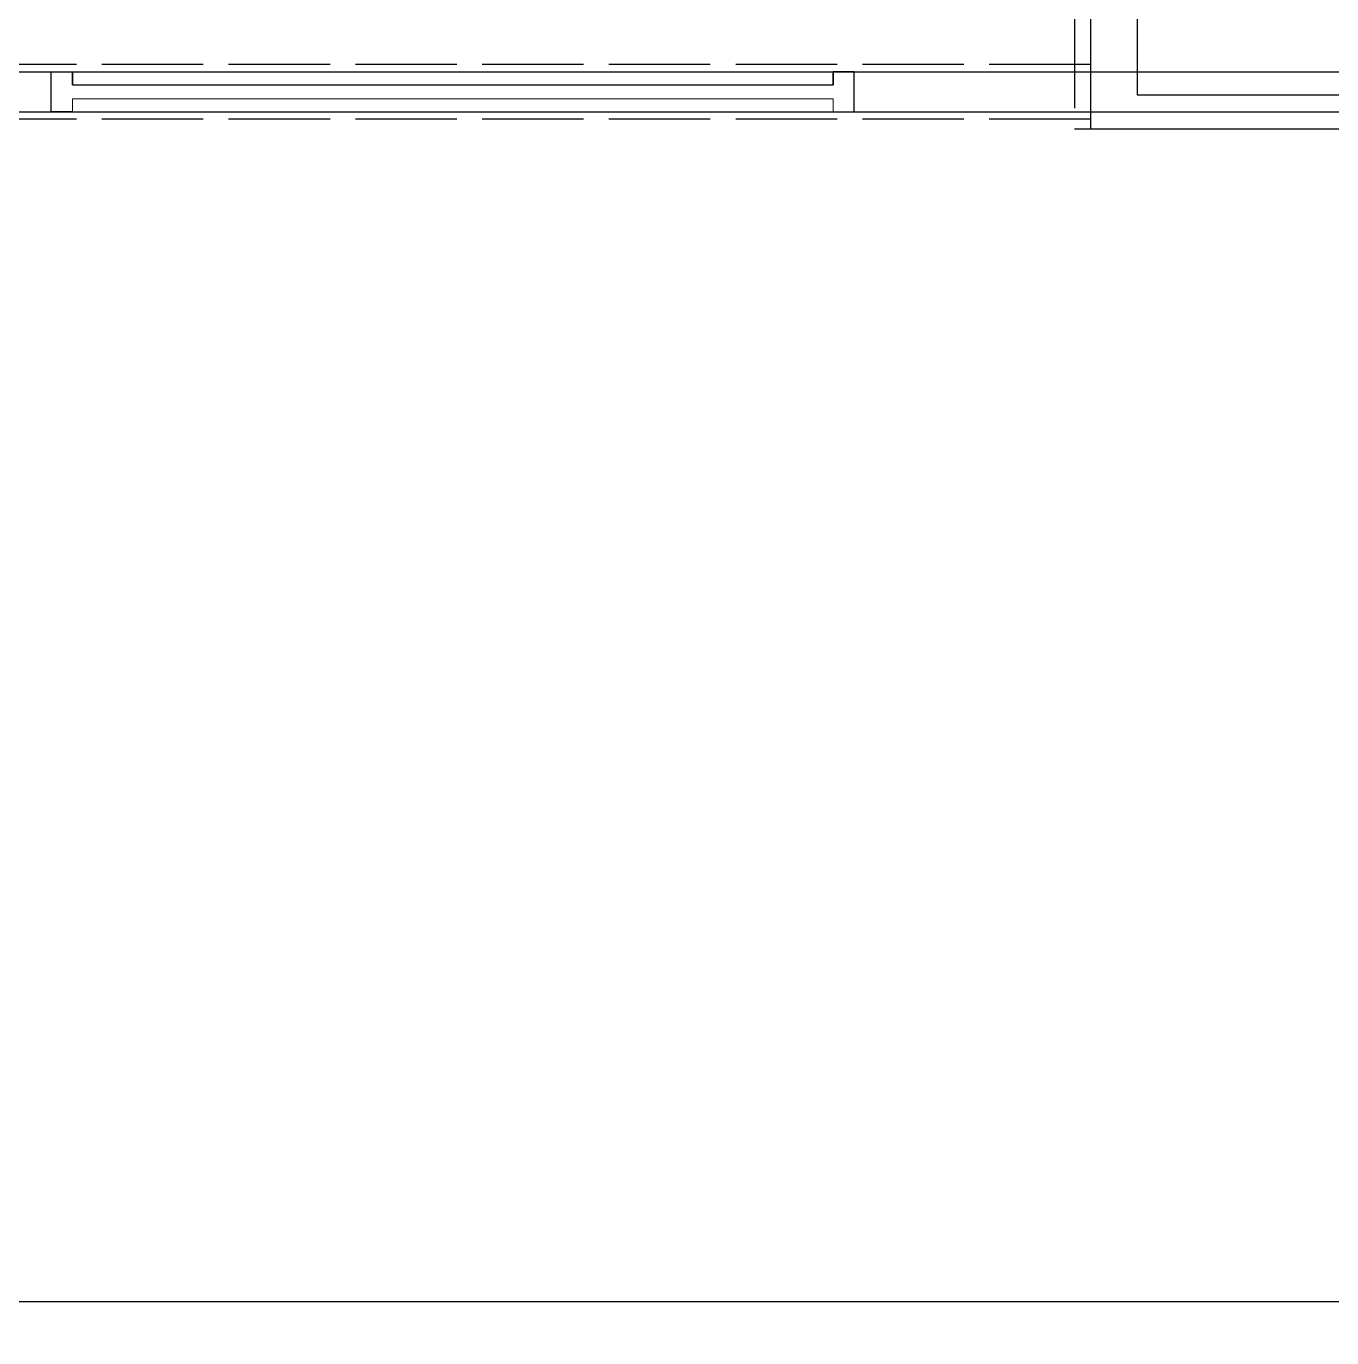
# Model space of a CAD drawing. Header units: inches. Extents: x 12 to 644, y -4 to 515.
# Drawn here: x 154.3 to 308.8, y 206.8 to 361.9 of the extents above; entities that cross this region are included whole.
import ezdxf

# ---------------------------------------------------------------- set-up
doc = ezdxf.new("R2010")
doc.units = ezdxf.units.IN
doc.header["$MEASUREMENT"] = 0
doc.linetypes.add('ACAD_ISO02W100', pattern=[15, 12, -3])
doc.layers.get('0').update_dxf_attribs({"color": 1, "lineweight": 9})
doc.layers.add('A101-Floorplan-1st-floor', color=7, linetype='Continuous', lineweight=9)
doc.layers.add('A201-Floorplan-2nd-floor', color=7, linetype='Continuous', lineweight=9)
doc.layers.get('0').off()

# ---------------------------------------------------------------- blocks, each defined once
blk = doc.blocks.new('L2-dining-room-window')
at = {"layer": 'A201-Floorplan-2nd-floor', "lineweight": 30}
for p, q in [((0, -2.5), (0, 0)), ((0, 0), (4.75, 0)), ((4.75, 0), (4.75, -2.5)), ((3.2, -2.5), (4.75, -2.5)), ((3.2, -2.5), (3.2, -92.5)), ((4.75, -2.5), (3.2, -2.5)), ((0, -92.5), (0, -95)), ((3.2, -92.5), (4.75, -92.5)), ((4.75, -92.5), (3.2, -92.5)), ((4.75, -95), (4.75, -92.5)), ((0, -95), (4.75, -95))]:
    blk.add_line(p, q, dxfattribs=at)
at = {"layer": 'A201-Floorplan-2nd-floor'}
blk.add_lwpolyline([(0, -92.5), (1.55, -92.5), (1.55, -2.5), (0, -2.5)], dxfattribs=at)

msp = doc.modelspace()

# ---------------------------------------------------------------- linework, layer by layer
at = {"layer": 'A101-Floorplan-1st-floor', "lineweight": -3}
for p, q in [((285.72, 459.75), (285.72, 353.82)), ((285.72, 353.82), (532.5, 353.82))]:
    msp.add_line(p, q, dxfattribs=at)
at = {"layer": 'A101-Floorplan-1st-floor', "linetype": 'ACAD_ISO02W100', "lineweight": -3}
for p, q in [((278.32, 454.25), (278.32, 349.82)), ((280.22, 357.44), (58.07, 357.44)), ((280.22, 350.94), (58.07, 350.94))]:
    msp.add_line(p, q, dxfattribs=at)
at = {"layer": 'A101-Floorplan-1st-floor', "lineweight": -3}
msp.add_lwpolyline([(278.32, 349.82), (315.07, 349.82), (315.07, 211.07), (58.07, 211.07), (58.07, 454.25), (280.22, 454.25), (280.22, 349.82)], dxfattribs=at)
at = {"layer": 'A201-Floorplan-2nd-floor', "lineweight": -3}
msp.add_line((90.69, 356.57), (532.5, 356.57), dxfattribs=at)
msp.add_lwpolyline([(221.79, 173.94), (221.79, 40.03), (95.41, 39.94), (95.41, 351.82), (390.6, 351.82), (390.6, 242.75), (453.45, 242.75), (453.45, 218.25), (439.9, 218.25), (439.9, 152.5), (404.56, 152.5), (404.56, 173.94), (221.78, 173.94)], dxfattribs=at)

# ---------------------------------------------------------------- block references
at = {"lineweight": -3, "rotation": 89.99999999999999}
msp.add_blockref('L2-dining-room-window', (157.24, 351.82), dxfattribs=at)

doc.saveas('drawing.dxf')
